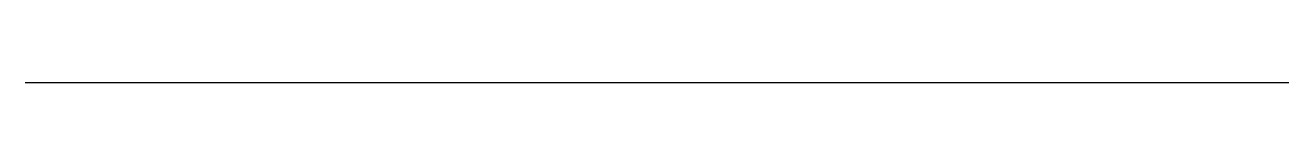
# Model space of a CAD drawing. Header units: metres. Extents: x 0 to 44, y 0 to 0.
import ezdxf

# ---------------------------------------------------------------- set-up
doc = ezdxf.new("R2010")
doc.units = ezdxf.units.M

msp = doc.modelspace()

# ---------------------------------------------------------------- linework, layer by layer
at = {"layer": 'A-EXIT-SIGN'}
msp.add_line((0, 0), (1, 0), dxfattribs=at)
at = {"layer": 'A-WALL'}
for q in [(36, 0), (44, 0)]:
    msp.add_line((0, 0), q, dxfattribs=at)
at = {"layer": 'SPRINKLER'}
msp.add_line((0, 0), (1, 0), dxfattribs=at)

doc.saveas('drawing.dxf')
